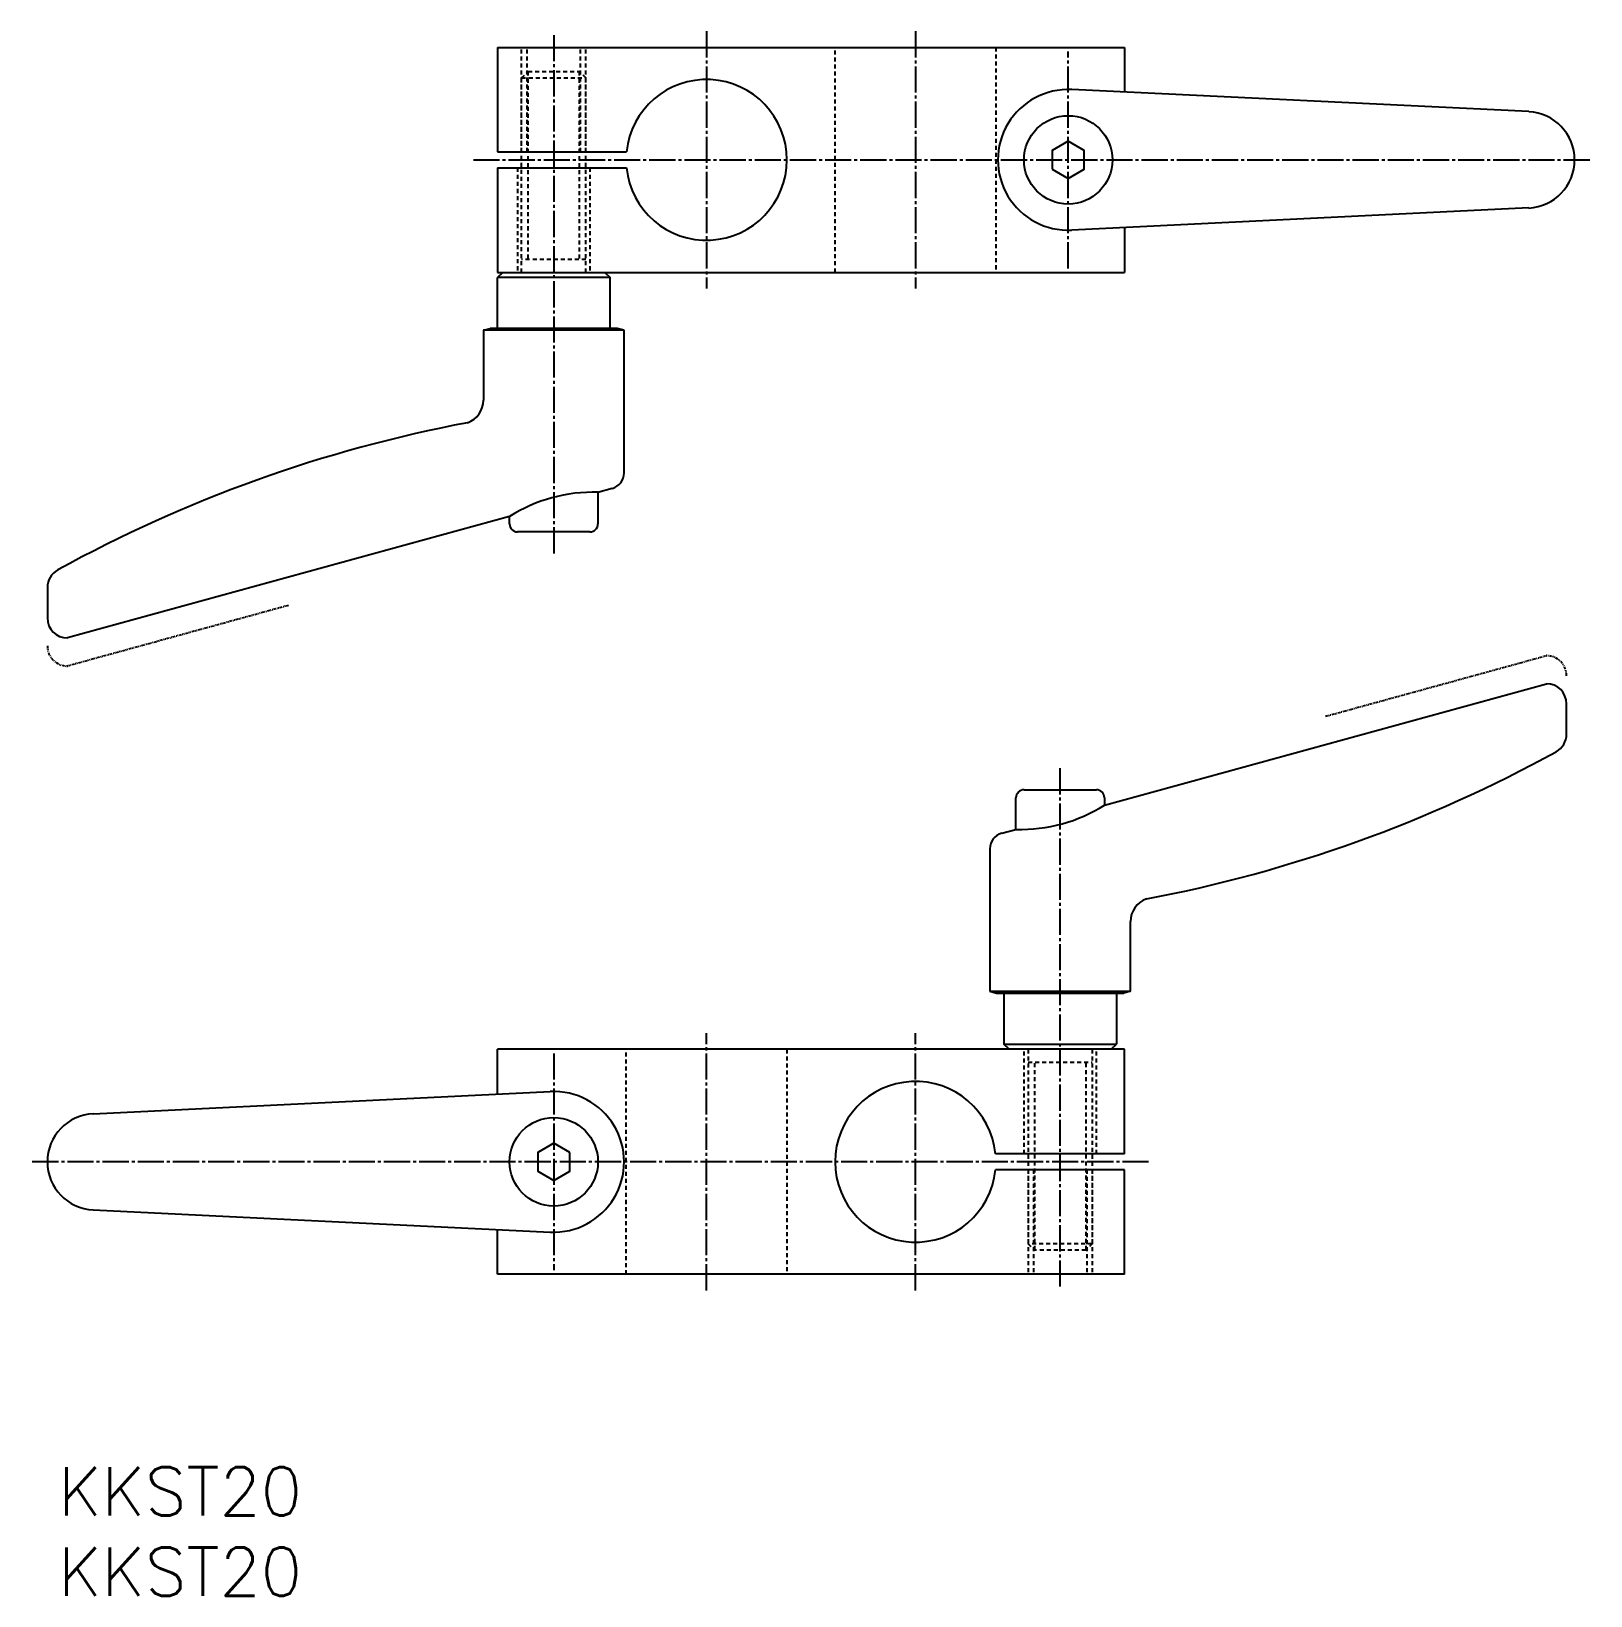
# Model space of a CAD drawing. Extents: x -133 to 703, y -2599 to -2404.
# Drawn here: x -132.8 to 61.2, y -2598.9 to -2404.2 of the extents above; entities outside this region: 6.
import ezdxf

# ---------------------------------------------------------------- set-up
doc = ezdxf.new("R2010")
doc.units = 0
doc.header["$LTSCALE"] = 0.25
doc.header["$PDMODE"] = 1
for name, pattern in [('CENTER', [17.5, 13, -1.5, 1.5, -1.5]), ('DASHED', [3.5, 2, -1.5]), ('PHANTOM', [2.5, 1.25, -0.25, 0.25, -0.25, 0.25, -0.25])]:
    doc.linetypes.add(name, pattern=pattern)
doc.layers.get('0').update_dxf_attribs({"linetype": 'CONTINUOUS'})
doc.layers.add('CENTER', color=1, linetype='CENTER')
doc.styles.get("Standard").update_dxf_attribs({"font": 'txt', "bigfont": 'BIGFONT'})

msp = doc.modelspace()

# ---------------------------------------------------------------- linework, layer by layer
at = {"color": 7, "linetype": 'CONTINUOUS'}
for p, q in [((-74.83, -2406.21), (-74.83, -2419.21)), ((-74.83, -2406.21), (3.17, -2406.21)), ((3.17, -2406.21), (3.17, -2411.74)), ((53.46, -2414.21), (-3.4, -2411.47)), ((-74.83, -2419.21), (-58.78, -2419.21)), ((-74.83, -2421.21), (-58.78, -2421.21)), ((-74.83, -2421.21), (-74.83, -2434.21)), ((53.46, -2426.2), (-3.4, -2428.95)), ((3.17, -2428.68), (3.17, -2434.21)), ((-74.83, -2434.21), (3.17, -2434.21)), ((-74.18, -2434.21), (-74.83, -2434.85)), ((-74.83, -2441.21), (-74.83, -2434.85)), ((-60.83, -2434.85), (-74.83, -2434.85)), ((-74.18, -2434.21), (-61.48, -2434.21)), ((-61.48, -2434.21), (-60.83, -2434.85)), ((-60.83, -2441.21), (-60.83, -2434.85)), ((-76.58, -2441.42), (-75.74, -2441.21)), ((-59.08, -2441.42), (-76.58, -2441.42)), ((-76.58, -2441.42), (-76.58, -2450.11)), ((-59.92, -2441.21), (-75.74, -2441.21)), ((-59.08, -2441.42), (-59.92, -2441.21)), ((-59.08, -2459.17), (-59.08, -2441.42)), ((-60.57, -2461.1), (-62.33, -2461.59)), ((-62.33, -2461.59), (-62.33, -2465.51)), ((-73.33, -2464.61), (-128.32, -2479.71)), ((-73.33, -2465.51), (-73.33, -2464.61)), ((-63.33, -2466.51), (-72.33, -2466.51)), ((-130.83, -2473.44), (-130.83, -2477.21)), ((-128.33, -2479.71), (-128.32, -2479.71)), ((0.67, -2500.51), (55.66, -2485.41)), ((55.67, -2485.41), (55.66, -2485.41)), ((58.17, -2491.68), (58.17, -2487.91)), ((-10.33, -2503.53), (-10.33, -2499.61)), ((-9.33, -2498.61), (-0.33, -2498.61)), ((0.67, -2499.61), (0.67, -2500.51)), ((-12.09, -2504.02), (-10.33, -2503.53)), ((-13.58, -2505.95), (-13.58, -2523.69)), ((3.92, -2523.69), (3.92, -2515.01)), ((-13.58, -2523.69), (-12.74, -2523.91)), ((-13.58, -2523.69), (3.92, -2523.69)), ((-12.74, -2523.91), (3.08, -2523.91)), ((-11.83, -2523.91), (-11.83, -2530.26)), ((2.17, -2523.91), (2.17, -2530.26)), ((3.92, -2523.69), (3.08, -2523.91)), ((-74.83, -2536.44), (-74.83, -2530.91)), ((3.17, -2530.91), (-74.83, -2530.91)), ((-11.18, -2530.91), (-11.83, -2530.26)), ((-11.83, -2530.26), (2.17, -2530.26)), ((1.52, -2530.91), (-11.18, -2530.91)), ((1.52, -2530.91), (2.17, -2530.26)), ((3.17, -2543.91), (3.17, -2530.91)), ((-125.12, -2538.92), (-68.26, -2536.17)), ((3.17, -2543.91), (-12.88, -2543.91)), ((3.17, -2545.91), (-12.88, -2545.91)), ((3.17, -2558.91), (3.17, -2545.91)), ((-125.12, -2550.9), (-68.26, -2553.65)), ((-74.83, -2558.91), (-74.83, -2553.38)), ((3.17, -2558.91), (-74.83, -2558.91))]:
    msp.add_line(p, q, dxfattribs=at)
at = {"color": 3, "linetype": 'DASHED'}
for p, q in [((-71.83, -2419.21), (-71.83, -2406.21)), ((-71.15, -2419.21), (-71.15, -2406.21)), ((-64.51, -2419.21), (-64.51, -2406.21)), ((-63.83, -2419.21), (-63.83, -2406.21)), ((-32.83, -2434.21), (-32.83, -2406.21)), ((-12.83, -2406.21), (-12.83, -2434.21)), ((-71.83, -2410.01), (-71.03, -2409.21)), ((-71.83, -2434.21), (-71.83, -2410.01)), ((-71.83, -2410.01), (-63.83, -2410.01)), ((-71.03, -2432.48), (-71.03, -2409.21)), ((-71.03, -2409.21), (-64.63, -2409.21)), ((-64.63, -2432.48), (-64.63, -2409.21)), ((-63.83, -2410.01), (-64.63, -2409.21)), ((-63.83, -2434.21), (-63.83, -2410.01)), ((-72.33, -2421.21), (-72.33, -2434.21)), ((-63.33, -2421.21), (-63.33, -2434.21)), ((-63.83, -2432.61), (-71.83, -2432.61)), ((-58.83, -2558.91), (-58.83, -2530.91)), ((-38.83, -2530.91), (-38.83, -2558.91)), ((-9.33, -2543.91), (-9.33, -2530.91)), ((-8.83, -2530.91), (-8.83, -2555.11)), ((-0.83, -2530.91), (-0.83, -2555.11)), ((-0.33, -2543.91), (-0.33, -2530.91)), ((-8.83, -2532.51), (-0.83, -2532.51)), ((-8.03, -2532.63), (-8.03, -2555.91)), ((-1.63, -2532.63), (-1.63, -2555.91)), ((-8.83, -2545.91), (-8.83, -2558.91)), ((-8.15, -2545.91), (-8.15, -2558.91)), ((-1.51, -2545.91), (-1.51, -2558.91)), ((-0.83, -2545.91), (-0.83, -2558.91)), ((-8.83, -2555.11), (-8.03, -2555.91)), ((-0.83, -2555.11), (-8.83, -2555.11)), ((-1.63, -2555.91), (-8.03, -2555.91)), ((-0.83, -2555.11), (-1.63, -2555.91))]:
    msp.add_line(p, q, dxfattribs=at)
at = {"color": 3, "linetype": 'PHANTOM'}
for p, q in [((-100.82, -2475.66), (-128.32, -2483.21)), ((28.17, -2489.46), (55.66, -2481.91)), ((55.67, -2481.91), (55.66, -2481.91)), ((-128.33, -2483.21), (-128.32, -2483.21))]:
    msp.add_line(p, q, dxfattribs=at)
at = {"color": 7, "linetype": 'CONTINUOUS'}
for points in [[(-5.83, -2421.36), (-3.83, -2422.52), (-1.83, -2421.36), (-1.83, -2419.05), (-3.83, -2417.9), (-5.83, -2419.05)], [(-65.83, -2543.76), (-67.83, -2542.6), (-69.83, -2543.76), (-69.83, -2546.07), (-67.83, -2547.22), (-65.83, -2546.07)]]:
    msp.add_lwpolyline(points, close=True, dxfattribs=at)
for centre in [(-3.83, -2420.21), (-67.83, -2544.91)]:
    msp.add_circle(centre, 5.5, dxfattribs=at)
for centre, radius, start, end in [((-48.83, -2420.21), 10, 185.7392, 174.2608), ((-3.83, -2420.21), 8.75, 87.1978, 272.8022), ((53.17, -2420.21), 6, 272.8022, 87.1978), ((-79.58, -2450.11), 3, 290, 0), ((-46.55, -2622.03), 172.11, 100.7157, 118.826), ((-61.08, -2459.17), 2, 284.832, 0), ((-62.89, -2481.06), 19.49, 88.3369, 122.3758), ((-72.33, -2465.51), 1, 180, 270), ((-63.33, -2465.51), 1, 270, 0), ((-128.33, -2473.44), 2.5, 118.826, 180), ((-128.33, -2477.21), 2.5, 180, 270), ((55.67, -2487.91), 2.5, 0, 90), ((55.67, -2491.68), 2.5, 298.826, 0), ((-26.11, -2343.08), 172.11, 280.7157, 298.826), ((-9.33, -2499.61), 1, 90, 180), ((-0.33, -2499.61), 1, 0, 90), ((-9.76, -2484.05), 19.49, 268.3369, 302.3758), ((-11.58, -2505.95), 2, 104.832, 180), ((6.92, -2515.01), 3, 110, 180), ((-22.83, -2544.91), 10, 5.7392, 354.2608), ((-67.83, -2544.91), 8.75, 267.1978, 92.8022), ((-124.83, -2544.91), 6, 92.8022, 267.1978)]:
    msp.add_arc(centre, radius, start, end, dxfattribs=at)
at = {"color": 3, "linetype": 'PHANTOM'}
for centre, start, end in [((-128.33, -2480.71), 180, 270), ((55.67, -2484.41), 0, 90)]:
    msp.add_arc(centre, 2.5, start, end, dxfattribs=at)
at = {"color": 7, "linetype": 'CONTINUOUS'}
for p in [(587.85, -2466.97), (587.85, -2466.97), (587.85, -2466.97), (702.85, -2466.97), (702.85, -2466.97), (702.85, -2466.97)]:
    msp.add_point(p, dxfattribs=at)
at = {"layer": 'CENTER', "color": 1, "linetype": 'CENTER'}
for p, q in [((-48.83, -2404.21), (-48.83, -2436.21)), ((-22.83, -2404.21), (-22.83, -2436.21)), ((-67.83, -2404.69), (-67.83, -2469.51)), ((-3.83, -2433.71), (-3.83, -2406.71)), ((-77.83, -2420.21), (61.17, -2420.21)), ((-4.83, -2560.43), (-4.83, -2495.61)), ((-48.83, -2560.91), (-48.83, -2528.91)), ((-22.83, -2560.91), (-22.83, -2528.91)), ((-67.83, -2531.41), (-67.83, -2558.41)), ((6.17, -2544.91), (-132.83, -2544.91))]:
    msp.add_line(p, q, dxfattribs=at)

# ---------------------------------------------------------------- texts
at = {"color": 7, "linetype": 'CONTINUOUS'}
for p in [(-129.48, -2588.91), (-129.48, -2598.91)]:
    msp.add_text('KKST20', height=6, dxfattribs=at).set_placement(p)

doc.saveas('drawing.dxf')
